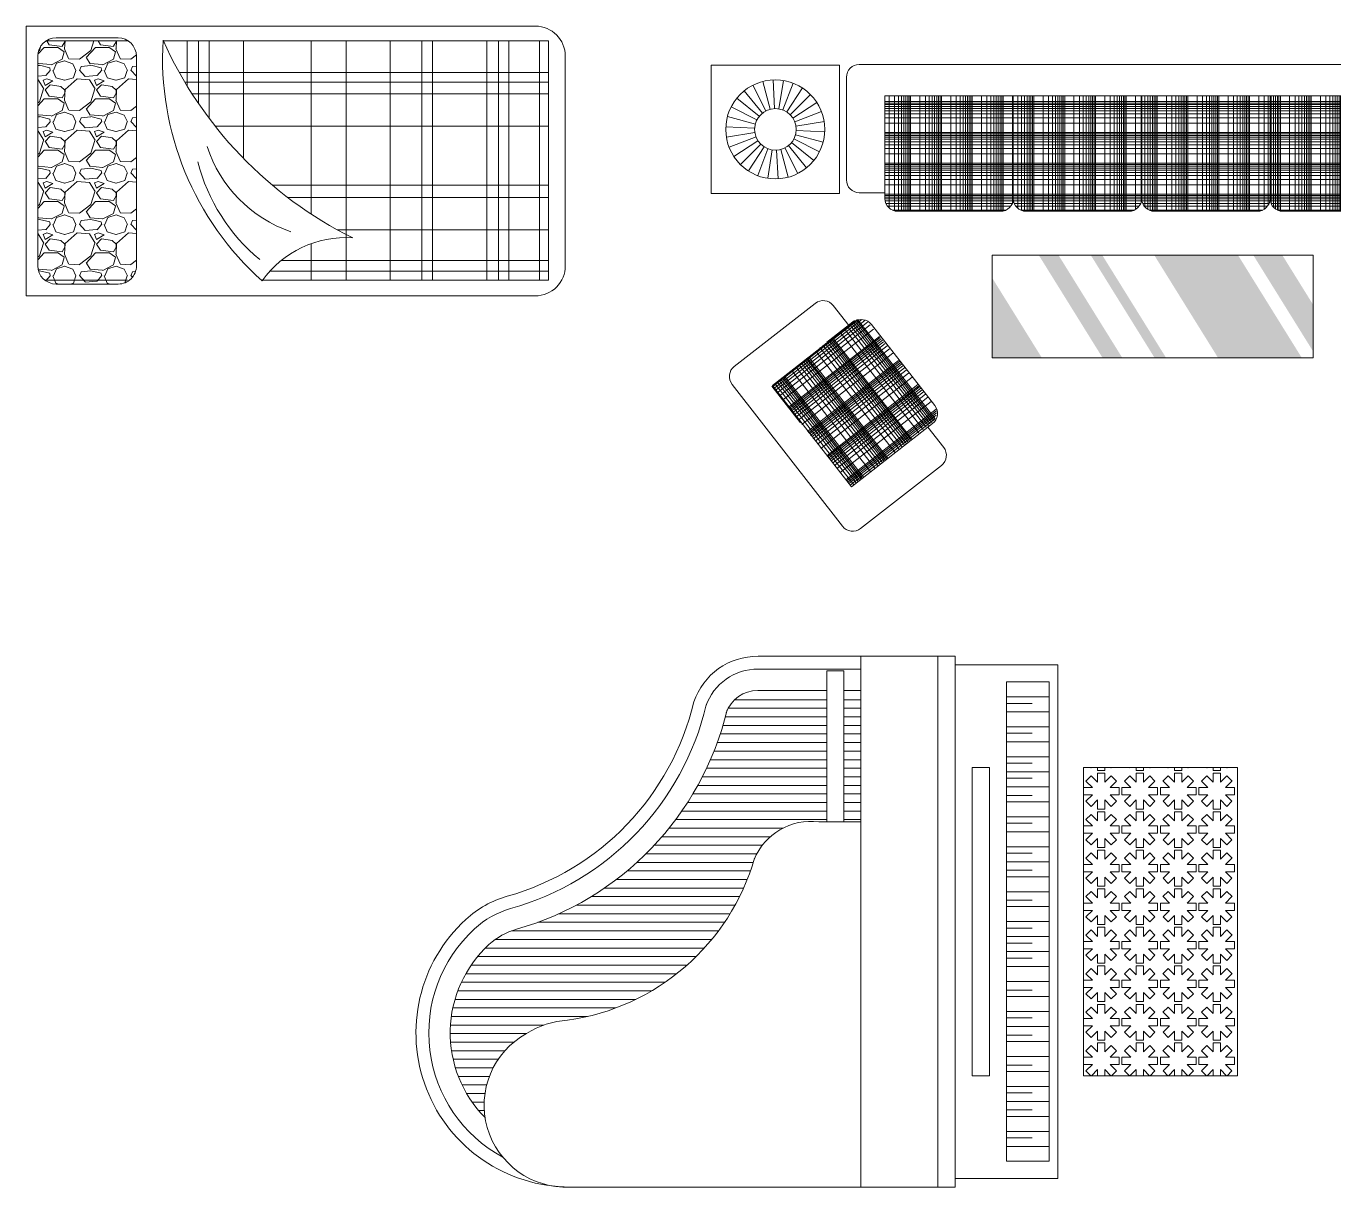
# Model space of a CAD drawing. Header units: millimetres. Extents: x -37049 to 129367, y 25385 to 90033.
# Drawn here: x 22209 to 27302, y 28688 to 33215 of the extents above; entities that cross this region are included whole.
import ezdxf

# ---------------------------------------------------------------- set-up
doc = ezdxf.new("R2010")
doc.units = ezdxf.units.MM
doc.header["$MEASUREMENT"] = 0
doc.layers.add('NTHAY1', color=61, linetype='Continuous', lineweight=25)
doc.layers.add('NVDUNG', color=143, linetype='Continuous', lineweight=13)
pattern_1 = [(359.9999999999985, (-24866.25361852339, -32478.46519711924), (3.226832863412188e-12, 120), []), (359.9999999999985, (-24866.25361852339, -32442.34159763524), (3.226832863412188e-12, 120), []), (359.9999999999985, (-24866.25361852339, -32421.21064655524), (3.226832863412188e-12, 120), []), (359.9999999999985, (-24866.25361852339, -32406.21799816324), (3.226832863412188e-12, 120), []), (359.9999999999985, (-24866.25361852339, -32394.58879660324), (3.226832863412188e-12, 120), []), (359.9999999999985, (-24866.25361852339, -32385.08704707124), (3.226832863412188e-12, 120), []), (359.9999999999985, (-24866.25361852339, -32377.05343231924), (3.226832863412188e-12, 120), []), (359.9999999999985, (-24866.25361852339, -32370.09439867924), (3.226832863412188e-12, 120), []), (359.9999999999985, (-24866.25361852339, -32363.95609599124), (3.226832863412188e-12, 120), []), (90, (-24866.25361852339, -32478.46519711924), (-120, 3.234180501535122e-12), []), (90, (-24830.13001903939, -32478.46519711924), (-120, 3.234180501535122e-12), []), (90, (-24808.99906795939, -32478.46519711924), (-120, 3.234180501535122e-12), []), (90, (-24794.00641956739, -32478.46519711924), (-120, 3.234180501535122e-12), []), (90, (-24782.37721800739, -32478.46519711924), (-120, 3.234180501535122e-12), []), (90, (-24772.87546847539, -32478.46519711924), (-120, 3.234180501535122e-12), []), (90, (-24764.84185372339, -32478.46519711924), (-120, 3.234180501535122e-12), []), (90, (-24757.88282008339, -32478.46519711924), (-120, 3.234180501535122e-12), []), (90, (-24751.74451739539, -32478.46519711924), (-120, 3.234180501535122e-12), [])]

# ---------------------------------------------------------------- blocks, each defined once
blk = doc.blocks.new('A$C050F3109')
at = {"layer": 'NVDUNG', "lineweight": 0}
h = blk.add_hatch(dxfattribs=at)
h.set_pattern_fill('GRAVEL', color=30, scale=200, angle=-1.540699202230273e-12, style=0)
h.set_pattern_definition([(228.0127999999969, (-23098.41357188572, -33558.44646888851), (-1599.999646431729, -1800.000268321363), [26.90719999999999, -2663.817599999999]), (184.9696999999969, (-23116.41357188572, -33578.4464688885), (2400.000210303538, 199.9982614012813), [46.1736, -4571.184999999999]), (132.5103999999969, (-23162.41357188572, -33582.44646888849), (1999.998143669244, -2200.001734774347), [32.55759999999999, -3223.206399999999]), (267.2736999999969, (-23240.41357188573, -33632.44646888849), (199.9992035456532, 4000.000058994683), [42.04759999999999, -4162.711599999999]), (292.8336999999969, (-23242.41357188573, -33674.44646888849), (-1000.001981087299, 2399.999282355609), [41.231, -4081.874600000001]), (357.273699999997, (-23226.41357188573, -33712.44646888849), (-4000.000058994683, 199.9992035456534), [42.04759999999999, -4162.711599999999]), (37.69419999999695, (-23184.41357188573, -33714.44646888849), (-2600.001469123702, -1999.998081031966), [55.60579999999998, -5504.969799999998]), (72.25529999999696, (-23140.41357188573, -33680.44646888849), (1400.002152541318, 4399.999246247763), [52.4976, -5197.2642]), (121.4295999999969, (-23124.41357188573, -33630.4464688885), (-1600.001646835133, 2599.9990072986), [42.18999999999999, -4176.814599999999]), (175.2363999999969, (-23146.41357188572, -33594.44646888849), (2200.000189263906, -199.9983065323704), [48.1664, -2360.152599999999]), (222.3973999999969, (-23194.41357188572, -33590.44646888849), (-2400.001470214765, -2199.998416402695), [62.28959999999999, -6166.674999999999]), (138.8140999999969, (-23042.41357188573, -33634.44646888851), (-1400.000589361078, 1199.999462668627), [21.26019999999999, -2104.7688]), (171.469199999997, (-23058.41357188573, -33620.44646888851), (2599.999656963004, -400.0015820080979), [40.4474, -4004.3022]), (224.9999999999968, (-23098.41357188572, -33614.44646888851), (-1.077831733366663e-11, -200.0000618897905), [28.2842, -254.5584]), (203.1985999999969, (-23112.41357188572, -33590.4464688885), (999.9999461334367, 400.000265052917), [15.2316, -1507.923]), (291.8013999999969, (-23126.41357188572, -33596.4464688885), (-199.9999821000975, 600.0000546021647), [21.54059999999999, -1055.4924]), (30.96379999999699, (-23118.41357188572, -33616.4464688885), (599.9996044576212, 400.0004967081142), [34.9858, -1131.2046]), (161.565099999997, (-23088.41357188572, -33598.44646888851), (400.0000869185815, -199.999680644563), [25.2982, -607.1573999999999]), (16.38949999999692, (-23242.41357188572, -33596.44646888849), (2000.000439682424, 599.9985419634866), [35.44, -3508.569]), (70.34619999999688, (-23208.41357188572, -33586.44646888849), (-799.9990494744671, -2200.000427121202), [29.7322, -2943.4816]), (293.1985999999969, (-23088.41357188572, -33558.44646888851), (-400.000265052917, 999.9999461334367), [30.463, -1492.6916]), (343.610499999997, (-23076.41357188572, -33586.44646888851), (-2000.000439682359, 599.9985419637022), [35.44, -3508.569]), (339.443999999997, (-23242.41357188573, -33720.44646888849), (-1000.000368908463, 399.9991992843707), [34.176, -1674.6248]), (294.775099999997, (-23210.41357188573, -33732.44646888849), (-999.9984378489157, 2200.000684367877), [28.6356, -2834.928599999999]), (66.80139999999692, (-23086.41357188573, -33758.44646888851), (400.0002650530248, 999.9999461333935), [30.463, -1492.6916]), (17.35399999999688, (-23074.41357188573, -33730.44646888851), (-2600.00040381941, -799.9989004516839), [33.5262, -3319.084799999999]), (69.44399999999696, (-23184.41357188573, -33758.44646888849), (-399.9991992843711, -1000.000368908463), [17.088, -1691.7128]), (101.3098999999968, (-23098.41357188573, -33758.44646888851), (-199.999526432278, 800.0001504462011), [10.198, -1009.6058]), (165.963799999997, (-23100.41357188573, -33748.44646888851), (600.0001091979373, -199.9996114722814), [41.23099999999999, -783.3899999999999]), (186.0089999999969, (-23140.41357188573, -33738.44646888849), (1999.999950181219, 199.9998634962607), [38.20999999999999, -3782.784599999999]), (303.6900999999968, (-23118.41357188573, -33634.4464688885), (-200.0002669014167, 399.9999115542429), [28.84439999999999, -692.2657999999999]), (353.1571999999969, (-23102.41357188573, -33658.44646888851), (3399.999873095687, -400.001599585135), [50.35879999999999, -4985.512599999998]), (60.94539999999693, (-23052.41357188573, -33664.44646888851), (-800.0000054399313, -1400.000076913894), [20.59119999999999, -2038.5348]), (90, (-23042.41357188573, -33646.44646888851), (-199.9999999999892, 200.0000000000107), [12, -188]), (120.2563999999969, (-23144.41357188573, -33732.44646888849), (799.9989773604634, -1400.00049117099), [27.7848, -2750.704]), (48.01279999999693, (-23158.41357188573, -33708.44646888849), (1599.999646431729, 1800.000268321364), [53.81439999999999, -2636.9104]), (359.9999999999969, (-23122.41357188573, -33668.4464688885), (200.0000000000107, 199.9999999999893), [52, -148]), (325.3047999999969, (-23070.41357188573, -33668.44646888851), (-1999.99885179743, 1400.001721918999), [31.6228, -3130.6548]), (254.054599999997, (-23044.41357188573, -33686.44646888851), (-199.9999778593192, -800.0000253304195), [29.1204, -1426.9016]), (207.6459999999969, (-23052.41357188573, -33714.44646888851), (-3799.999161436026, -2000.001542633632), [47.413, -4693.8948]), (175.4260999999969, (-23094.41357188573, -33736.44646888851), (-2600.000111662416, 199.9989602323566), [50.15979999999999, -4965.814799999999])])
h.paths.add_polyline_path([(429.4909463628101, 933.3333893701599, 0.2496641387834954), (398.1248936560804, 992.2343960145299), (77.04589047289413, 992.2343960145445, 0.2496641387835372), (45.67983776612891, 933.3333893701822), (45.67983776608526, 116.6667226949723, 0.4142135623730994), (116.6667401946012, 45.67982026644677), (358.5040439342622, 45.67982026643221, 0.4142135623730088), (429.4909463627664, 116.6667226949497)])
at = {"layer": 'NVDUNG'}
for p, q in [((7.35267749405466e-05, 1050.000056038072), (1983.33340688088, 1050.00005603797)), ((7.35267749405466e-05, 1050.000056038072), (7.352673492277972e-05, 5.60270891583059e-05)), ((2100.000073548723, 933.3333893700619), (2100.000073548679, 116.6667226948557)), ((1983.333406880822, 5.602698001894169e-05), (7.352673492277972e-05, 5.60270891583059e-05))]:
    blk.add_line(p, q, dxfattribs=at)
at = {"layer": 'NVDUNG', "color": 20, "lineweight": 0}
for p, q in [((398.1248936560842, 992.2343960145299), (77.04589047285481, 992.2343960145445)), ((116.666740194687, 1004.320291798707), (358.5040439343102, 1004.320291798693)), ((1999.99443713584, 992.2343960144499), (533.2685822021704, 992.2343960145154)), ((2034.224175698091, 992.2343960144353), (533.2685822021704, 992.2343960145154)), ((627.3821007678816, 816.7663554583705), (627.3821007678889, 992.2343960145154)), ((671.8807560344758, 747.9753811564588), (671.880756034483, 992.2343960145154)), ((712.95643906634, 690.7259413838037), (712.9564390663545, 992.2343960145008)), ((846.4523886520801, 535.2550396214065), (846.452388652102, 992.2343960145081)), ((1110.021348017141, 318.466163184421), (1110.021348017177, 992.2343960144935)), ((1246.940286051864, 60.63832447499954), (1246.940286051915, 992.234396014479)), ((1418.088962648795, 60.6383244749959), (1418.088962648846, 992.234396014479)), ((1541.315995530142, 60.63832447498498), (1541.315995530193, 992.2343960144644)), ((1582.391694776165, 60.63832447498135), (1582.391694776215, 992.2343960144644)), ((1794.616038190758, 60.63832447497043), (1794.616038190808, 992.2343960144499)), ((1839.11469345741, 60.63832447496679), (1839.114693457461, 992.2343960144499)), ((1880.190376489281, 60.63832447496679), (1880.190376489332, 992.2343960144499)), ((1999.994437135789, 60.63832447496316), (1999.99443713584, 992.2343960144499)), ((2034.22417569804, 60.63832447495588), (2034.224175698091, 992.2343960144353)), ((45.67983776612891, 933.3333893701783), (45.67983776608526, 116.6667226949721)), ((429.4909463628101, 933.3333893701492), (429.4909463627664, 116.6667226949467)), ((2034.224175698084, 869.0696171949821), (596.800112649933, 869.0696171950622)), ((2034.224175698084, 831.4359443145368), (618.5319745174093, 831.4359443146241)), ((2034.224175698084, 786.9597725410495), (646.0435720890127, 786.9597725411368)), ((2034.224175698077, 660.3737679521873), (736.3561823976452, 660.3737679522528)), ((2034.224175698062, 431.150445707357), (958.6429090851998, 431.1504457074152)), ((2034.224175698062, 383.2530363258957), (1018.435867637974, 383.2530363259575)), ((2034.224175698055, 256.6670198984757), (1212.579510963918, 256.6670198985266)), ((1110.021348017126, 60.63832447501045), (1110.021348017137, 202.9432945863446)), ((2034.224175698047, 136.9234905255471), (992.7888373205024, 136.9234905256053)), ((73.07822210432278, 60.63832447505774), (394.2604883491622, 60.63832447504319)), ((916.0445759613394, 60.63832447502136), (2034.22417569804, 60.63832447495588)), ((2034.224175698047, 95.8685681985844), (949.2621623166888, 95.8685681986426)), ((358.5040439342592, 45.67982026643222), (116.6667401946361, 45.67982026644677))]:
    blk.add_line(p, q, dxfattribs=at)
at = {"layer": 'NVDUNG'}
for centre, start, end in [((1983.333406880873, 933.3333893700765), 0, 90), ((1983.333406880829, 116.6667226948666), 270, 0)]:
    blk.add_arc(centre, 116.6666666678869, start, end, dxfattribs=at)
at = {"layer": 'NVDUNG', "color": 20, "lineweight": 0}
for centre, radius, start, end in [((116.666740194687, 933.3333893701783), 70.98690242852234, 90, 180), ((358.5040439343102, 933.3333893701638), 70.98690242852234, 0, 90), ((1693.743450245147, 924.6166461872781), 1162.443151062014, 176.5158978121377, 228.191273779233), ((1976.752951264909, 1640.842837081422), 1581.108389622736, 204.0987281152064, 243.521127652857), ((1200.237645812871, 742.4017908875612), 521.1251271485424, 197.9943922326438, 250.9833066722129), ((1378.769793710391, 705.7319977193911), 733.9710971150819, 194.5689404484541, 230.2819389188234), ((1245.331146208071, -174.4244629290515), 400.8929606499283, 86.21607372481165, 144.5375725724617), ((116.6667401946434, 116.6667226949685), 70.98690242852022, 180, 270), ((358.5040439342665, 116.6667226949539), 70.98690242852129, 270, 0)]:
    blk.add_arc(centre, radius, start, end, dxfattribs=at)
blk = doc.blocks.new('A$C41E316C5')
at = {"layer": 'NVDUNG', "ltscale": 100}
h = blk.add_hatch(dxfattribs=at)
h.set_pattern_fill('MARKER', color=147, scale=150, style=0, pattern_type=2)
h.set_pattern_definition([(224.9999999999984, (-24468.39284074889, -28897.93147788613), (-4.050195672809673e-12, -150.0000464173428), [35.0799, -177.0522]), (270, (-24468.39284074889, -28897.93147788613), (150, -4.061094722226238e-12), [35.0799, -114.9201]), (270, (-24439.77314074889, -28897.93147788613), (150, -4.061094722226238e-12), [35.0799, -114.9201]), (314.9999999999986, (-24439.77314074889, -28897.93147788613), (150.0000464173428, -4.06684901817905e-12), [35.0799, -177.0522]), (314.9999999999986, (-24419.5360407489, -28877.69437788613), (150.0000464173428, -4.06684901817905e-12), [35.0799, -177.0522]), (359.9999999999985, (-24419.5360407489, -28877.69437788613), (4.033541079265235e-12, 150), [35.0799, -114.9201]), (359.9999999999985, (-24419.53604074889, -28849.07467788613), (4.033541079265235e-12, 150), [35.0799, -114.9201]), (44.99999999999848, (-24419.53604074889, -28849.07467788613), (4.033542327440295e-12, 150.0000464173428), [35.0799, -177.0522]), (44.99999999999848, (-24439.77314074889, -28828.83757788613), (4.033542327440295e-12, 150.0000464173428), [35.0799, -177.0522]), (90, (-24439.77314074889, -28828.83757788613), (-150, 4.042725626918903e-12), [35.0799, -114.9201]), (90, (-24468.39284074889, -28828.83757788613), (-150, 4.042725626918903e-12), [35.0799, -114.9201]), (134.9999999999986, (-24468.39284074889, -28828.83757788613), (-150.0000464173428, 4.033542327440295e-12), [35.0799, -177.0522]), (134.9999999999986, (-24488.62994074889, -28849.07467788613), (-150.0000464173428, 4.033542327440295e-12), [35.0799, -177.0522]), (179.9999999999985, (-24488.62994074889, -28849.07467788613), (-4.051910174572571e-12, -150), [35.0799, -114.9201]), (270, (-24523.70984074889, -28849.07467788612), (150, -4.061094722226238e-12), [28.61955, -121.38045]), (224.9999999999984, (-24493.19804074889, -28804.03237788613), (-4.050195672809673e-12, -150.0000464173428), [28.61955, -183.5124]), (179.9999999999985, (-24439.77314074889, -28793.75767788613), (-4.051910174572571e-12, -150), [28.61955, -121.38045]), (134.9999999999986, (-24394.73084074889, -28824.26947788613), (-150.0000464173428, 4.033542327440295e-12), [28.61955, -183.5124]), (90, (-24384.45614074889, -28877.69437788613), (-150, 4.042725626918903e-12), [28.61955, -121.38045]), (44.99999999999848, (-24414.96794074889, -28922.73667788613), (4.033542327440295e-12, 150.0000464173428), [28.61955, -183.5124]), (359.9999999999985, (-24468.3928407489, -28933.01137788613), (4.033541079265235e-12, 150), [28.61955, -121.38045]), (314.9999999999986, (-24513.43514074889, -28902.49957788613), (150.0000464173428, -4.06684901817905e-12), [28.61955, -183.5124]), (224.9999999999984, (-24488.6299407489, -28877.69437788613), (-4.050195672809673e-12, -150.0000464173428), [35.0799, -177.0522]), (179.9999999999985, (-24488.6299407489, -28877.69437788613), (-4.051910174572571e-12, -150), [35.0799, -114.9201])])
h.paths.add_polyline_path([(2599.999991813508, 433.6760938865591), (3199.999991813507, 433.6760938865227), (3199.999991813572, 1633.676093886523), (2599.999991813573, 1633.676093886559)])
at = {"layer": 'NVDUNG'}
for p, q in [((2099.999991813595, 2067.00942721992), (1333.33332514693, 2067.00942721996)), ((1733.33332514693, 2067.009427219939), (1733.333325146821, 0.3427605532706366)), ((2033.33332514693, 2067.009427219924), (2033.333325146821, 0.3427605532560847)), ((2099.999991813595, 2067.00942721992), (2099.999991813485, 0.3427605532488087)), ((1733.33332514693, 2017.009427219939), (1333.33332514693, 2017.00942721996)), ((1599.999991813595, 2010.032779693771), (1599.999991813558, 1422.325863919661)), ((1666.666658480259, 2010.032779693771), (1599.999991813595, 2010.032779693771)), ((1666.666658480222, 1422.325863919661), (1666.666658480259, 2010.032779693771)), ((2499.999991813595, 2033.676093886563), (2099.999991813595, 2033.676093886585)), ((2499.999991813485, 33.67609388656638), (2499.999991813595, 2033.676093886563)), ((2299.999991813587, 1967.009427219909), (2299.999991813493, 100.3427605532415)), ((2466.666658480259, 1967.009427219902), (2299.999991813587, 1967.009427219909)), ((2466.666658480164, 100.3427605532343), (2466.666658480259, 1967.009427219902)), ((1599.999991813587, 1933.67609388661), (1333.333325146923, 1933.676093886625)), ((1733.333325146923, 1933.676093886603), (1666.666658480251, 1933.67609388661)), ((2166.666658480171, 433.6760938865809), (2166.666658480237, 1633.676093886581)), ((2166.666658480237, 1633.676093886581), (2233.333325146908, 1633.676093886577)), ((2233.333325146908, 1633.676093886577), (2233.333325146843, 433.6760938865773)), ((3199.999991813573, 1633.676093886523), (2599.999991813573, 1633.676093886559)), ((2599.999991813573, 1633.676093886559), (2599.999991813507, 433.6760938865591)), ((3199.999991813507, 433.6760938865227), (3199.999991813573, 1633.676093886523)), ((1733.333325146894, 1422.325863919654), (1569.109490499752, 1422.325863919661)), ((2233.333325146843, 433.6760938865773), (2166.666658480171, 433.6760938865809)), ((2599.999991813507, 433.6760938865591), (3199.999991813507, 433.6760938865227)), ((2466.666658480164, 100.3427605532343), (2299.999991813493, 100.3427605532415)), ((599.9999918134854, 0.3427605533361202), (2099.999991813485, 0.3427605532488087)), ((2099.999991813485, 33.67609388658093), (2499.999991813485, 33.67609388656638))]:
    blk.add_line(p, q, dxfattribs=at)
at = {"layer": 'NVDUNG', "color": 147, "lineweight": 0, "ltscale": 100}
for p, q in [((1241.209777696764, 1897.644508308011), (1599.999991813587, 1897.644508307989)), ((1666.666658480251, 1897.644508307989), (1733.333325146923, 1897.644508307982)), ((1216.179983760798, 1864.311174974679), (1599.999991813587, 1864.311174974657)), ((1666.666658480251, 1864.311174974657), (1733.333325146923, 1864.311174974649)), ((1195.671539262752, 1797.644508308011), (1599.99999181358, 1797.644508307989)), ((1205.011451866776, 1830.977841641346), (1599.999991813587, 1830.977841641325)), ((1666.666658480251, 1830.977841641325), (1733.333325146923, 1830.977841641317)), ((1666.666658480244, 1797.644508307989), (1733.333325146916, 1797.644508307982)), ((1185.253497374986, 1764.311174974679), (1599.99999181358, 1764.311174974657)), ((1666.666658480244, 1764.311174974657), (1733.333325146916, 1764.311174974649)), ((1161.055801688839, 1697.644508308011), (1599.999991813587, 1697.644508307993)), ((1173.726678260617, 1730.977841641346), (1599.99999181358, 1730.977841641325)), ((1666.666658480244, 1730.977841641325), (1733.333325146916, 1730.977841641317)), ((1666.666658480251, 1697.644508307993), (1733.333325146916, 1697.644508307982)), ((1132.113732144397, 1630.977841641354), (1599.99999181358, 1630.977841641325)), ((1147.20033514838, 1664.311174974682), (1599.99999181358, 1664.311174974657)), ((1666.666658480244, 1664.311174974657), (1733.333325146908, 1664.311174974649)), ((1666.666658480244, 1630.977841641325), (1733.333325146908, 1630.977841641317)), ((1115.742490966339, 1597.644508308022), (1599.999991813573, 1597.644508307989)), ((1666.666658480237, 1597.644508307989), (1733.333325146908, 1597.644508307982)), ((1078.889981042099, 1530.977841641354), (1599.999991813565, 1530.977841641325)), ((1098.024982995783, 1564.311174974686), (1599.99999181358, 1564.311174974657)), ((1666.666658480244, 1564.311174974657), (1733.333325146908, 1564.311174974649)), ((1666.66665848023, 1530.977841641325), (1733.333325146901, 1530.977841641317)), ((1058.254791387059, 1497.644508308018), (1599.999991813565, 1497.644508307989)), ((1666.66665848023, 1497.644508307989), (1733.333325146901, 1497.644508307982)), ((1012.080614314262, 1430.977841641354), (1599.999991813565, 1430.977841641325)), ((1036.022853778966, 1464.311174974686), (1599.999991813565, 1464.311174974657)), ((1666.66665848023, 1464.311174974657), (1733.333325146901, 1464.311174974649)), ((1666.66665848023, 1430.977841641325), (1733.333325146901, 1430.977841641317)), ((986.2933847896275, 1397.644508308025), (1428.618762275131, 1397.644508307996)), ((928.5039082180592, 1330.977841641361), (1348.784515393389, 1330.977841641339)), ((958.4997574883673, 1364.311174974693), (1379.924452578067, 1364.311174974671)), ((896.0647208680894, 1297.644508308025), (1327.281809529122, 1297.644508308003)), ((822.562432204264, 1230.977841641368), (1302.777322432958, 1230.977841641339)), ((860.8799622665247, 1264.3111749747), (1313.840333189, 1264.311174974671)), ((780.602456043649, 1197.644508308033), (1290.214071926821, 1197.644508308003)), ((682.682937527301, 1130.977841641376), (1260.292632664372, 1130.977841641346)), ((734.3057036907558, 1164.311174974708), (1276.080545909856, 1164.311174974679)), ((624.236362839787, 1097.64450830804), (1242.749099520093, 1097.644508308011)), ((474.7553596137222, 1030.977841641383), (1201.878597893883, 1030.977841641346)), ((556.4910402802998, 1064.311174974715), (1223.327502822984, 1064.311174974679)), ((371.7914985513271, 997.6445083080544), (1178.218534691805, 997.6445083080107)), ((270.6700342759941, 930.9778416413974), (1123.284096020783, 930.9778416413537)), ((309.2340022901481, 964.3111749747295), (1152.117678879251, 964.3111749746822)), ((240.292543239324, 897.6445083080616), (1091.338217056844, 897.644508308018)), ((194.3089305991016, 830.9778416414047), (1015.88030265439, 830.9778416413537)), ((215.1643724048772, 864.3111749747295), (1055.772136255735, 864.3111749746859)), ((163.0879447721163, 764.3111749747368), (918.4139386000752, 764.3111749746931)), ((177.0936214303074, 797.6445083080689), (970.6322605141686, 797.6445083080253)), ((151.9907805612311, 730.9778416414047), (856.4187592458838, 730.9778416413683)), ((137.7383562280083, 664.3111749747368), (668.2437489527438, 664.3111749747077)), ((143.5899265633634, 697.6445083080689), (778.8369211445679, 697.6445083080325)), ((134.3399553228373, 630.9778416414047), (497.9999753458396, 630.9778416413828)), ((133.3411258175984, 597.6445083080689), (429.8941335672716, 597.6445083080544)), ((134.7264135625373, 564.3111749747368), (381.1214468031467, 564.3111749747222)), ((138.5172881266772, 530.9778416414047), (346.5819316452325, 530.9778416413901)), ((144.7738427803779, 497.6445083080689), (320.6294060867804, 497.6445083080616)), ((153.5997392343415, 464.3111749747368), (300.8979339411453, 464.3111749747295)), ((165.1513951505694, 430.9778416414047), (286.1513142547265, 430.9778416413974)), ((179.6534724815574, 397.6445083080689), (275.6749976594219, 397.6445083080653)), ((197.424696512091, 364.3111749747368), (269.0434613966208, 364.3111749747295)), ((218.9221543087042, 330.9778416413974), (266.0165642300344, 330.9778416413974)), ((244.8218029203417, 297.6445083080616), (266.491411048075, 297.6445083080616))]:
    blk.add_line(p, q, dxfattribs=at)
at = {"layer": 'NVDUNG', "color": 55, "lineweight": 5}
for p, q in [((2466.666658480259, 1908.676093886566), (2299.999991813587, 1908.676093886574)), ((2299.999991813587, 1883.676093886574), (2399.999991813587, 1883.676093886566)), ((2466.666658480259, 1850.342760553234), (2299.999991813587, 1850.342760553242)), ((2466.666658480251, 1792.009427219902), (2299.99999181358, 1792.009427219909)), ((2299.99999181358, 1767.009427219909), (2399.99999181358, 1767.009427219902)), ((2466.666658480251, 1733.676093886566), (2299.99999181358, 1733.676093886574)), ((2466.666658480244, 1675.342760553234), (2299.999991813573, 1675.342760553242)), ((2299.999991813573, 1650.342760553242), (2399.999991813573, 1650.342760553234)), ((2466.666658480244, 1617.009427219902), (2299.999991813573, 1617.009427219909)), ((2299.999991813573, 1592.009427219909), (2399.999991813573, 1592.009427219902)), ((2466.666658480244, 1558.676093886566), (2299.999991813573, 1558.676093886574)), ((2299.999991813565, 1525.342760553242), (2399.999991813565, 1525.342760553234)), ((2466.666658480237, 1500.342760553234), (2299.999991813565, 1500.342760553242)), ((2466.666658480237, 1442.009427219902), (2299.999991813565, 1442.009427219909)), ((2299.999991813558, 1417.009427219909), (2399.999991813558, 1417.009427219902)), ((2466.66665848023, 1383.676093886566), (2299.999991813558, 1383.676093886574)), ((2466.66665848023, 1325.342760553234), (2299.999991813558, 1325.342760553242)), ((2299.999991813558, 1300.342760553242), (2399.999991813558, 1300.342760553234)), ((2466.666658480222, 1267.009427219902), (2299.999991813551, 1267.009427219909)), ((2299.999991813551, 1233.676093886574), (2399.999991813551, 1233.676093886566)), ((2466.666658480222, 1208.676093886566), (2299.999991813551, 1208.676093886574)), ((2466.666658480215, 1150.342760553234), (2299.999991813544, 1150.342760553242)), ((2299.999991813544, 1117.009427219909), (2399.999991813544, 1117.009427219902)), ((2466.666658480215, 1092.009427219902), (2299.999991813544, 1092.009427219909)), ((2466.666658480215, 1033.676093886566), (2299.999991813544, 1033.676093886574)), ((2299.999991813544, 1008.676093886574), (2399.999991813544, 1008.676093886566)), ((2466.666658480208, 975.3427605532343), (2299.999991813536, 975.3427605532415)), ((2299.999991813536, 950.3427605532415), (2399.999991813536, 950.3427605532343)), ((2466.666658480208, 917.0094272199021), (2299.999991813536, 917.0094272199094)), ((2299.999991813536, 892.0094272199094), (2399.999991813536, 892.0094272199021)), ((2466.666658480201, 858.6760938865664), (2299.999991813529, 858.6760938865737)), ((2466.666658480201, 800.3427605532343), (2299.999991813529, 800.3427605532415)), ((2299.999991813529, 767.0094272199094), (2399.999991813529, 767.0094272199021)), ((2466.666658480201, 742.0094272199021), (2299.999991813529, 742.0094272199094)), ((2466.666658480193, 683.6760938865664), (2299.999991813522, 683.6760938865737)), ((2299.999991813522, 658.6760938865737), (2399.999991813522, 658.6760938865664)), ((2466.666658480193, 625.3427605532343), (2299.999991813522, 625.3427605532415)), ((2299.999991813514, 592.0094272199094), (2399.999991813514, 592.0094272199021)), ((2466.666658480186, 567.0094272199021), (2299.999991813514, 567.0094272199094)), ((2466.666658480186, 508.6760938865664), (2299.999991813514, 508.6760938865737)), ((2299.999991813514, 475.3427605532415), (2399.999991813514, 475.3427605532343)), ((2466.666658480179, 450.3427605532343), (2299.999991813507, 450.3427605532415)), ((2466.666658480179, 392.0094272199021), (2299.999991813507, 392.0094272199094)), ((2299.999991813507, 367.0094272199094), (2399.999991813507, 367.0094272199021)), ((2466.666658480171, 333.6760938865664), (2299.9999918135, 333.6760938865737)), ((2299.9999918135, 300.3427605532415), (2399.9999918135, 300.3427605532343)), ((2466.666658480171, 275.3427605532343), (2299.9999918135, 275.3427605532415)), ((2466.666658480171, 217.0094272199021), (2299.9999918135, 217.0094272199094)), ((2299.999991813493, 192.0094272199094), (2399.999991813493, 192.0094272199021)), ((2466.666658480164, 158.6760938865664), (2299.999991813493, 158.6760938865737))]:
    blk.add_line(p, q, dxfattribs=at)
at = {"layer": 'NVDUNG'}
for centre, radius, start, end in [((1330.809182682868, 1804.300843566565), 262.7207095383835, 89.44951071656223, 161.1597680389044), ((1330.809182682868, 1804.300843566565), 212.7207095383835, 89.44951071656223, 161.1597680389044), ((74.28849972836178, 2129.828272032748), 1036.216141566179, 285.7282028688253, 346.5689616277377), ((1330.809182682868, 1804.300843566565), 129.3873762050502, 89.44951071656223, 161.1597680389044), ((74.28849972836178, 2129.828272032748), 1086.216141566179, 285.7282028688253, 346.5689616277377), ((74.28849972836178, 2129.828272032748), 1169.549474899512, 285.7282028688253, 346.5689616277377), ((1538.376533478084, 1185.073437609739), 239.2346723141222, 82.61917898803682, 157.8928600254498), ((468.7613951945823, 1526.28217662546), 884.7526304836215, 277.938601424672, 343.9184995416082), ((464.8006251468614, 747.7236938866772), 400, 105.9054949999466, 132.5316020001867), ((464.8006251468614, 747.7236938866772), 350, 105.9054949999466, 132.5316020001867), ((599.9999918135145, 600.3427605533361), 600, 132.5316020001867, 270), ((599.9999918135145, 600.3427605533361), 550, 132.5316020001867, 241.5523366112573), ((464.8006251468614, 747.7236938866772), 266.6666666666667, 105.9054949999466, 132.5316020001867), ((599.9999918135145, 600.3427605533361), 466.6666666666667, 132.5316020001867, 224.8926540437702), ((611.5299190288424, 312.9744914652656), 337.6613374905377, 93.49319634271609, 122.4852189547535), ((584.6591917295882, 318.8469859150355), 318.8734572216254, 118.9770279726189, 272.7575280867539)]:
    blk.add_arc(centre, radius, start, end, dxfattribs=at)
blk = doc.blocks.new('A$C2E1E50D9')
at = {"layer": 'NVDUNG', "lineweight": 0, "ltscale": 100}
h = blk.add_hatch(dxfattribs=at)
h.set_pattern_fill('LOG-LOG', color=147, scale=120, style=0, pattern_type=2)
h.set_pattern_definition(pattern_1)
edge = h.paths.add_edge_path()
edge.add_ellipse((1126.53665834741, 49.99992056369592), major_axis=(35.35533905933596, 35.35533905933595), ratio=0.9999999999995144, start_angle=225.0000000000139, end_angle=314.9999999999861)
edge.add_line((1176.53665834741, 49.99992056369592), (1176.536658347381, 450.1721337776471))
edge.add_line((1176.536658347381, 450.1721337776471), (676.5089992616558, 450.1721337776398))
edge.add_line((676.5089992616558, 450.1721337776398), (676.5089992616558, 49.99992056369229))
edge.add_ellipse((726.5089992616558, 49.99992056369592), major_axis=(35.35533905934061, 35.35533905934061), ratio=0.9999999999992507, start_angle=134.9999999999785, end_angle=225.0000000000215)
edge.add_line((726.5089992616558, -7.943630407680757e-05), (1126.53665834741, -7.943630407680757e-05))
h = blk.add_hatch(dxfattribs=at)
h.set_pattern_fill('LOG-LOG', color=147, scale=120, style=0, pattern_type=2)
h.set_pattern_definition(pattern_1)
edge = h.paths.add_edge_path()
edge.add_ellipse((1626.564349530294, 49.99992056369592), major_axis=(-35.35533905934061, 35.35533905934061), ratio=0.9999999999992507, start_angle=134.9999999999785, end_angle=225.0000000000215)
edge.add_line((1676.564349530294, 49.99992056369592), (1676.564349530294, 450.1721337776471))
edge.add_line((1676.564349530294, 450.1721337776471), (1176.53669044454, 450.1721337776398))
edge.add_line((1176.53669044454, 450.1721337776398), (1176.53669044454, 49.99992056369229))
edge.add_ellipse((1226.53669044454, 49.99992056369592), major_axis=(-35.35533905933597, 35.35533905933597), ratio=0.9999999999995146, start_angle=45.00000000001389, end_angle=134.9999999999861)
edge.add_line((1226.53669044454, -7.943630407680757e-05), (1626.564349530294, -7.943630407680757e-05))
h = blk.add_hatch(dxfattribs=at)
h.set_pattern_fill('LOG-LOG', color=147, scale=120, style=0, pattern_type=2)
h.set_pattern_definition(pattern_1)
edge = h.paths.add_edge_path()
edge.add_ellipse((2126.592008616048, 49.99992056369592), major_axis=(-35.35533905934061, 35.35533905934061), ratio=0.9999999999992507, start_angle=134.9999999999785, end_angle=225.0000000000215)
edge.add_line((2176.592008616048, 49.99992056369592), (2176.592008616048, 450.1721337776471))
edge.add_line((2176.592008616048, 450.1721337776471), (1676.564349530294, 450.1721337776398))
edge.add_line((1676.564349530294, 450.1721337776398), (1676.564349530294, 49.99992056369229))
edge.add_ellipse((1726.564349530294, 49.99992056369592), major_axis=(-35.35533905933597, 35.35533905933597), ratio=0.9999999999995146, start_angle=45.00000000001389, end_angle=134.9999999999861)
edge.add_line((1726.564349530294, -7.943630407680757e-05), (2126.592008616048, -7.943630407680757e-05))
h = blk.add_hatch(dxfattribs=at)
h.set_pattern_fill('LOG-LOG', color=147, scale=120, style=0, pattern_type=2)
h.set_pattern_definition(pattern_1)
edge = h.paths.add_edge_path()
edge.add_ellipse((2626.619667701802, 49.99992056369592), major_axis=(-35.35533905934061, 35.35533905934061), ratio=0.9999999999992507, start_angle=134.9999999999785, end_angle=225.0000000000215)
edge.add_line((2676.619667701802, 49.99992056369592), (2676.619667701802, 450.1721337776471))
edge.add_line((2676.619667701802, 450.1721337776471), (2176.592008616048, 450.1721337776398))
edge.add_line((2176.592008616048, 450.1721337776398), (2176.592008616048, 49.99992056369229))
edge.add_ellipse((2226.592008616048, 49.99992056369592), major_axis=(-35.35533905933597, 35.35533905933597), ratio=0.9999999999995146, start_angle=45.00000000001389, end_angle=134.9999999999861)
edge.add_line((2226.592008616048, -7.943630407680757e-05), (2626.619667701802, -7.943630407680757e-05))
at = {"layer": 'NVDUNG'}
for p, q in [((7.209018804132938e-06, 569.0765847485454), (500.0000072090188, 569.0765847485454)), ((7.209018804132938e-06, 69.07658474854179), (7.209018804132938e-06, 569.0765847485454)), ((500.0000072090188, 569.0765847485454), (500.0000072090188, 69.07658474854179)), ((2776.681670500751, 572.0033483871375), (576.4469964626769, 572.0033483871375)), ((2854.539476868638, 569.0765847485454), (2854.539476868638, 69.07658474854179)), ((3354.539476868638, 569.0765847485454), (2854.539476868638, 569.0765847485454)), ((3354.539476868638, 69.07658474854179), (3354.539476868638, 569.0765847485454)), ((246.5855411033845, 399.9643383093789), (240.7309141822916, 511.6772748464282)), ((263.4956862571416, 399.0781151545089), (280.9954225027468, 509.5671013814426)), ((526.4469964626769, 122.6516670144156), (526.4469964626769, 522.0033483871375)), ((2826.681670500751, 122.6516670144156), (2826.681670500751, 522.0033483871375)), ((3100.656452766387, 399.9643383093789), (3094.801825845294, 511.6772748464282)), ((3117.566597920144, 399.0781151545089), (3135.066334165749, 509.5671013814426)), ((199.0258361771412, 382.0244436125213), (128.6261269154784, 468.9608444006299)), ((213.2273398845573, 391.2470079549385), (162.4411272593716, 490.9205623879388)), ((229.8606670385925, 397.3153784911265), (200.9075522408821, 505.369873953503)), ((279.0273665831191, 394.6954412309715), (319.1166435483901, 499.1315782646561)), ((294.1150934454054, 387.0078604196169), (355.0418173572689, 480.8267879315244)), ((3053.565305836761, 382.0244436125213), (2983.165596575098, 468.9608444006299)), ((3067.766809544177, 391.2470079549385), (3016.980596918991, 490.9205623879388)), ((3083.931578701595, 397.3153784911265), (3054.978463903884, 505.369873953503)), ((3133.566836242739, 394.6954412309715), (3173.65611320801, 499.1315782646561)), ((3148.654563105025, 387.0078604196169), (3209.581287016888, 480.8267879315244)), ((187.052148345043, 370.0507557804085), (100.1157475569053, 440.4504650420567)), ((307.2747793514864, 376.351356891013), (386.376160016167, 455.4527375556936)), ((317.9312828800757, 363.191670984932), (411.7502103919978, 424.1183948968101)), ((676.5089671644673, 450.1721337776544), (2676.619699798961, 450.1721337776544)), ((676.5089671644673, 49.99992056369592), (676.5089671644673, 450.1721337776544)), ((1176.536658347381, 49.99992056369592), (1176.536658347381, 450.1721337776544)), ((1676.564349530294, 49.99992056369592), (1676.564349530294, 450.1721337776544)), ((2176.592008616048, 450.1721337776544), (2176.592008616048, 49.99992056369592)), ((2176.592040713207, 450.1721337776544), (2176.592040713207, 49.99992056369592)), ((2676.619699798961, 49.99992056369592), (2676.619699798961, 450.1721337776544)), ((3041.591618004662, 370.0507557804085), (2954.655217216525, 440.4504650420567)), ((3161.814249011106, 376.351356891013), (3240.915629675786, 455.4527375556936)), ((3172.470752539695, 363.191670984932), (3266.289680051617, 424.1183948968101)), ((171.7612134664378, 340.0406063486589), (63.70671800404671, 368.9937211463548)), ((177.8295840026112, 355.8492520729924), (78.15602956962539, 406.6354646981781)), ((325.6188636914303, 348.1039441226458), (430.0550007251441, 388.1932210879168)), ((3026.300683126057, 340.0406063486589), (2918.246187663666, 368.9937211463548)), ((3032.369053662231, 355.8492520729924), (2932.695499229245, 406.6354646981781)), ((3180.15833335105, 348.1039441226458), (3284.594470384764, 388.1932210879168)), ((169.1122536481707, 323.3157322838524), (57.39931711112149, 329.1703592049598)), ((169.9984768030408, 306.4055871300952), (59.50949057610705, 288.9058508845155)), ((330.0015376149677, 331.7475823669956), (440.4905238419014, 349.2473186125717)), ((330.8877607698378, 314.8374372132239), (442.600697306887, 308.982810292131)), ((3023.65172330779, 323.3157322838524), (2911.938786770741, 329.1703592049598)), ((3024.53794646266, 306.4055871300952), (2914.048960235727, 288.9058508845155)), ((3184.541007274587, 331.7475823669956), (3295.029993501521, 349.2473186125717)), ((3185.427230429457, 314.8374372132239), (3297.140166966507, 308.982810292131)), ((174.3811507265782, 290.0492253744305), (69.94501369289355, 249.9599484091632)), ((182.0687315379328, 274.961498512148), (88.24980402603978, 214.0347746002699)), ((192.7252350665221, 261.8018126060742), (113.6238544018415, 182.7004319413936)), ((300.9741782408673, 256.1287258845659), (371.3738875025301, 169.1923250964501)), ((312.9478660729947, 268.102413716686), (399.8842668611032, 197.7027044550232)), ((322.1704304153973, 282.3039174241021), (421.8439848484122, 231.5177047989164)), ((328.2388009515998, 298.1125631484319), (436.2932964139618, 269.1594483507324)), ((3028.920620386198, 290.0492253744305), (2924.484483352513, 249.9599484091632)), ((3036.608201197552, 274.961498512148), (2942.789273685659, 214.0347746002699)), ((3047.264704726142, 261.8018126060742), (2968.163324061461, 182.7004319413936)), ((3155.513647900487, 256.1287258845659), (3225.91335716215, 169.1923250964501)), ((3167.487335732614, 268.102413716686), (3254.423736520723, 197.7027044550232)), ((3176.709900075017, 282.3039174241021), (3276.383454508032, 231.5177047989164)), ((3182.778270611219, 298.1125631484319), (3290.832766073581, 269.1594483507324)), ((205.8849209726031, 251.145309077463), (144.9581970607396, 157.3263815655628)), ((220.9726478348894, 243.4577282661157), (180.8833708696184, 139.0215912324238)), ((237.3290095905541, 239.0750543425711), (219.829273344978, 128.5860681156446)), ((254.2391547443403, 238.1888311877083), (260.0937816654332, 126.4758946506518)), ((270.9640288091032, 240.837791005968), (299.9171436068136, 132.7832955435842)), ((286.7726745334512, 246.9061615421415), (337.5588871586369, 147.2326071091484)), ((3060.424390632223, 251.145309077463), (2999.497666720359, 157.3263815655628)), ((3075.512117494509, 243.4577282661157), (3035.422840529238, 139.0215912324238)), ((3091.868479250174, 239.0750543425711), (3074.368743004597, 128.5860681156446)), ((3108.77862440396, 238.1888311877083), (3114.633251325053, 126.4758946506518)), ((3125.503498468723, 240.837791005968), (3154.456613266433, 132.7832955435842)), ((3141.312144193071, 246.9061615421415), (3192.098356818256, 147.2326071091484)), ((500.0000072090188, 69.07658474854179), (7.209018804132938e-06, 69.07658474854179)), ((576.4469964626769, 72.65166701441558), (676.5089671644673, 72.65166701441558)), ((2776.681670500751, 72.65166701441558), (2676.619699798961, 72.65166701441558)), ((2854.539476868638, 69.07658474854179), (3354.539476868638, 69.07658474854179)), ((1126.536626250221, -7.943630407680757e-05), (726.5089671644673, -7.943630407680757e-05)), ((1626.564317433134, -7.943630043882877e-05), (1226.536658347381, -7.943630407680757e-05)), ((2126.592008616048, -7.943630407680757e-05), (1726.564349530294, -7.943630043882877e-05)), ((2226.592040713207, -7.943630407680757e-05), (2626.619699798961, -7.943630407680757e-05))]:
    blk.add_line(p, q, dxfattribs=at)
for centre, radius in [((249.4554803625797, 319.0765847485454), 192.8650048841456), ((3103.994950022199, 319.0765847485454), 192.8650048841456), ((250.0000072090188, 319.0765847485454), 80.99875954571189), ((3104.539476868638, 319.0765847485454), 80.99875954571189)]:
    blk.add_circle(centre, radius, dxfattribs=at)
for centre, start, end in [((576.4469964626769, 522.0033483871375), 90, 180), ((2776.681670500751, 522.0033483871375), 0, 90), ((576.4469964626769, 122.6516670144156), 180, 270), ((2776.681670500751, 122.6516670144156), 270, 0), ((726.5089671644673, 49.99992056369592), 180, 270), ((1126.536626250221, 49.99992056369592), 270, 0), ((1226.536658347381, 49.99992056369592), 180, 270), ((1626.564317433134, 49.99992056369592), 270, 0), ((1726.564349530294, 49.99992056369592), 180, 270), ((2126.592008616048, 49.99992056369592), 270, 0), ((2226.592040713207, 49.99992056369592), 180, 270), ((2626.619699798961, 49.99992056369592), 270, 0)]:
    blk.add_arc(centre, 50, start, end, dxfattribs=at)
blk = doc.blocks.new('A$C7BE50DB5')
at = {"layer": 'NVDUNG'}
h = blk.add_hatch(color=256, dxfattribs=at)
h.paths.add_polyline_path([(193.2633423017833, -6.17740697634872e-05), (-7.1985341492109e-05, -6.177406248752959e-05), (-7.198532694019377e-05, 310.8661755895737)])
h.paths.add_polyline_path([(506.5783230156958, -6.177408795338124e-05), (429.8481979924109, -6.177408431540243e-05), (181.1709329074365, 399.9999382259266), (257.9010579307214, 399.999938225923)])
h.paths.add_polyline_path([(383.6533759052691, 399.9999382259157), (428.412716680672, 399.999938225912), (677.0899817656173, -6.177409522933885e-05), (632.3306409902434, -6.177409159136005e-05)])
h.paths.add_polyline_path([(956.9988992769213, 399.9999382258902), (1205.676164361896, -6.17741206951905e-05), (879.5726271204621, -6.177410614327528e-05), (630.8953620354878, 399.9999382259048)])
h.paths.add_polyline_path([(1016.678020310821, 399.9999382258902), (1129.641984114802, 399.9999382258829), (1250.01375755755, 206.3806728674244), (1250.013757557535, 24.67694733326789)])
for p, q in [((1250.01375755755, 399.9999382258757), (-7.198532694019377e-05, 399.9999382259339)), ((-7.198532694019377e-05, 399.9999382259339), (-7.1985341492109e-05, -6.177406248752959e-05)), ((1250.013757557535, -6.177412433316931e-05), (1250.01375755755, 399.9999382258757)), ((-7.1985341492109e-05, -6.177406248752959e-05), (1250.013757557535, -6.177412433316931e-05))]:
    blk.add_line(p, q, dxfattribs=at)
blk = doc.blocks.new('A$C11A26389')
at = {"layer": 'NVDUNG', "lineweight": 0, "ltscale": 100}
h = blk.add_hatch(dxfattribs=at)
h.set_pattern_fill('LOG-LOG', color=147, scale=120, angle=38, style=0, pattern_type=2)
h.set_pattern_definition([(37.99999999999842, (-24922.29593199, -31320.06889841323), (-73.87937703907642, 94.56129043280865), []), (37.99999999999842, (-24944.53584054239, -31291.60311356085), (-73.87937703907642, 94.56129043280865), []), (37.99999999999842, (-24957.54535305934, -31274.95169687588), (-73.87937703907642, 94.56129043280865), []), (37.99999999999842, (-24966.77574908739, -31263.13732871793), (-73.87937703907642, 94.56129043280865), []), (37.99999999999842, (-24973.93540047668, -31253.9733928328), (-73.87937703907642, 94.56129043280865), []), (37.99999999999842, (-24979.78526161173, -31246.4859120235), (-73.87937703907642, 94.56129043280865), []), (37.99999999999842, (-24984.73124872214, -31240.15533720859), (-73.87937703907642, 94.56129043280865), []), (37.99999999999842, (-24989.01565763979, -31234.67154386556), (-73.87937703907642, 94.56129043280865), []), (37.99999999999842, (-24992.79477412867, -31229.83449533852), (-73.87937703907642, 94.56129043280865), []), (127.9999999999984, (-24922.29593199, -31320.06889841323), (-94.56129043280865, -73.87937703907642), []), (127.9999999999984, (-24893.83014713762, -31297.82898986084), (-94.56129043280865, -73.87937703907642), []), (127.9999999999984, (-24877.17873045264, -31284.81947734389), (-94.56129043280865, -73.87937703907642), []), (127.9999999999984, (-24865.3643622947, -31275.58908131583), (-94.56129043280865, -73.87937703907642), []), (127.9999999999984, (-24856.20042640956, -31268.42942992654), (-94.56129043280865, -73.87937703907642), []), (127.9999999999984, (-24848.71294560027, -31262.5795687915), (-94.56129043280865, -73.87937703907642), []), (127.9999999999984, (-24842.38237078536, -31257.63358168108), (-94.56129043280865, -73.87937703907642), []), (127.9999999999984, (-24836.89857744233, -31253.34917276344), (-94.56129043280865, -73.87937703907642), []), (127.9999999999984, (-24832.06152891529, -31249.57005627455), (-94.56129043280865, -73.87937703907642), [])])
edge = h.paths.add_edge_path()
edge.add_ellipse((757.0409768846876, 461.6345115913173), major_axis=(-35.35533905931808, 35.35533905931808), ratio=0.9999999999998306, start_angle=173.5739799672648, end_angle=263.5739799672956, ccw=False)
edge.add_line((788.2172077045834, 422.5443257147672), (475.3610837612941, 173.0270999772656))
edge.add_line((475.3610837612941, 173.0270999772656), (163.5815294413187, 563.9505827188586))
edge.add_line((163.5815294413187, 563.9505827188586), (476.437653384608, 813.4678084563457))
edge.add_ellipse((507.613884204533, 774.3776225798028), major_axis=(-35.35533905932696, 35.35533905932696), ratio=0.9999999999995773, start_angle=263.5739799672972, end_angle=353.57397996729446, ccw=False)
edge.add_line((546.7040700810612, 805.5538533997133), (796.1311627612158, 492.8107424112277))
at = {"layer": 'NVDUNG'}
for p, q in [((334.3398212072207, 887.2001712244346), (19.25253975449596, 641.839680349698)), ((404.5095235599438, 878.4701728510518), (465.987302155816, 799.5215774251083)), ((483.8594623152749, 813.4387433908378), (168.1247836963739, 567.5741201815217)), ((799.8049742493895, 489.0881191727349), (554.0291646694532, 804.7087450172658)), ((10.52254138147691, 571.6699779960582), (440.6936121343169, 19.25246057264667)), ((475.340316978225, 173.0537682850954), (168.1247836963739, 567.5741201815217)), ((475.3402972574695, 173.0537936096189), (791.0749758763704, 418.9184168191096)), ((475.340316978225, 173.0537682850954), (791.074995597126, 418.9183914944115)), ((834.680594314239, 326.0526554276257), (773.2028157169116, 405.00125085338)), ((825.9505959397648, 255.8829530740004), (510.8633144884952, 10.52246219907465))]:
    blk.add_line(p, q, dxfattribs=at)
for centre, start, end in [((365.0596731963451, 847.750320860283), 37.90812118343361, 127.9081211840187), ((514.5793143058545, 773.9888930277775), 37.90812118343361, 127.9081211840187), ((49.97239174507558, 602.3898299855464), 127.9081211840187, 217.9081211834336), ((760.355123887246, 458.3682671828828), 307.9081211840186, 37.90812118343361), ((795.2307439491851, 295.3328034381375), 307.9081211840186, 37.90812118343361), ((480.1434624979156, 49.97231256340092), 217.9081211834336, 307.9081211840186)]:
    blk.add_arc(centre, 50, start, end, dxfattribs=at)

msp = doc.modelspace()

# ---------------------------------------------------------------- block references
at = {"layer": 'NTHAY1', "ltscale": 100, "rotation": 359.9999999999985}
for name, p in [('A$C2E1E50D9', (24877.13390089944, 32494.35689135927)), ('A$C7BE50DB5', (25971.40998246352, 31924.17435075317)), ('A$C11A26389', (24947.77007592621, 31248.88874703856)), ('A$C41E316C5', (23726.96345148026, 28694.85939555578))]:
    msp.add_blockref(name, p, dxfattribs=at)
at = {"layer": 'NVDUNG', "ltscale": 2, "rotation": 359.9999999999985}
msp.add_blockref('A$C050F3109', (22208.80575899195, 32165.37998675372), dxfattribs=at)

doc.saveas('drawing.dxf')
